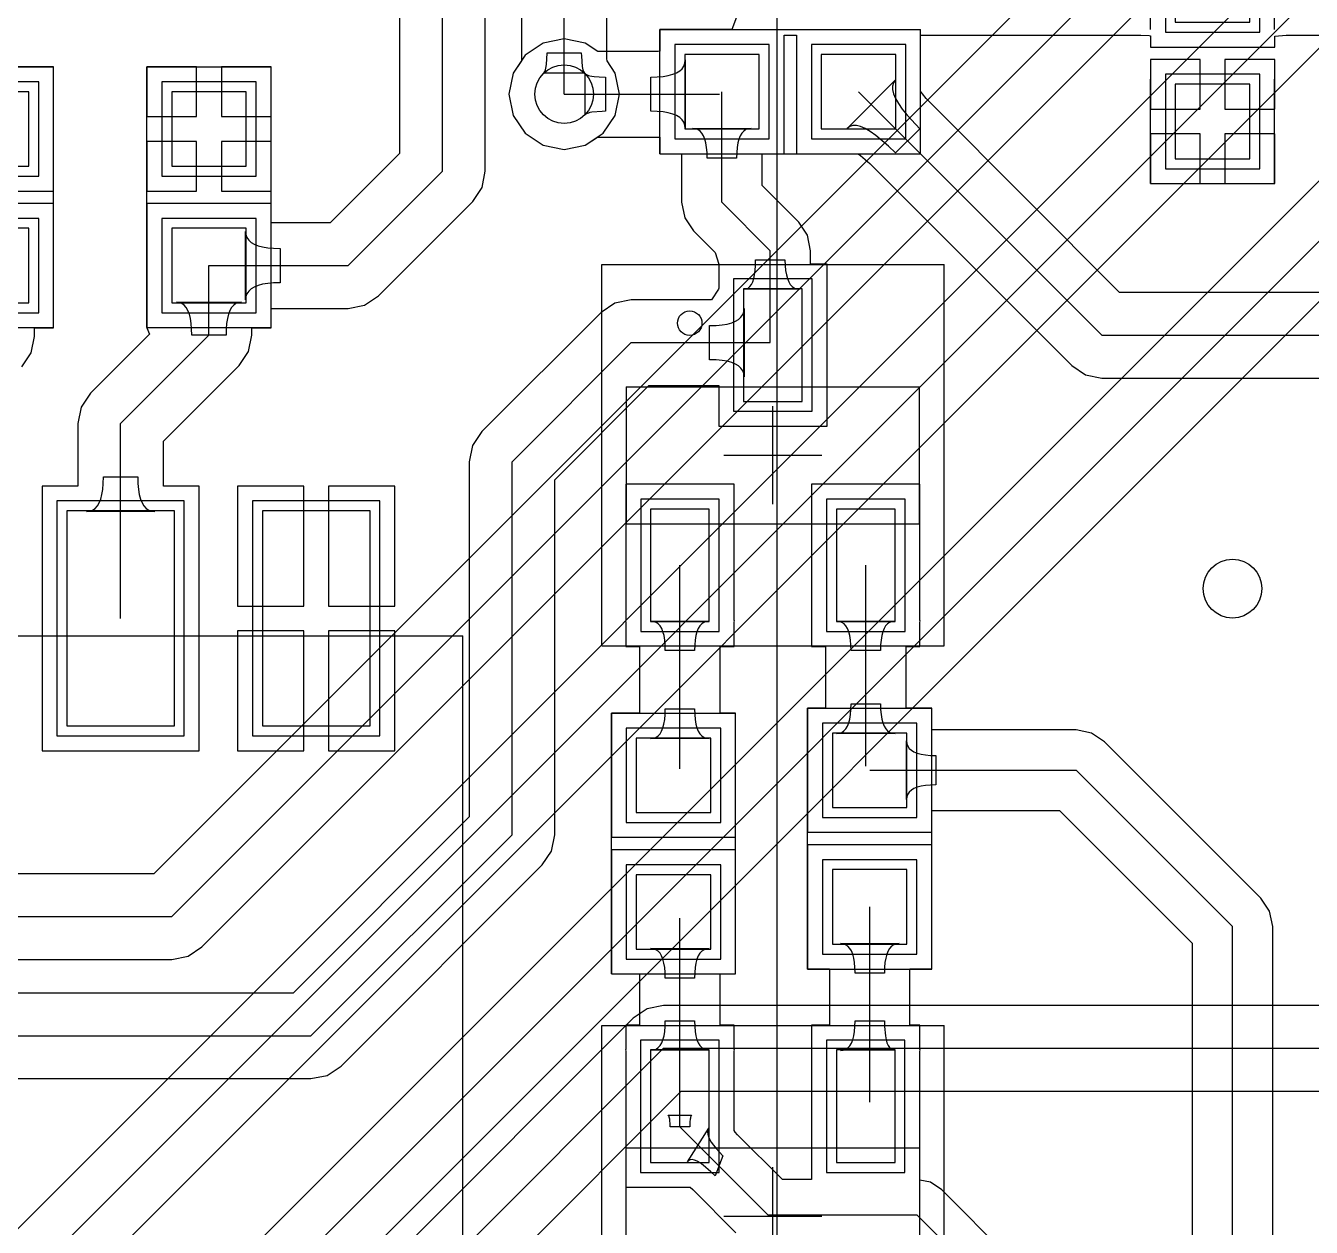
# Model space of a CAD drawing. Header units: millimetres. Extents: x 73 to 121, y 30 to 140.
# Drawn here: x 89.44 to 102.58, y 87.2 to 99.48 of the extents above; entities that cross this region are included whole.
import ezdxf

# ---------------------------------------------------------------- set-up
doc = ezdxf.new("R2010")
doc.units = ezdxf.units.MM
for name, color, linetype in [('BottomLayer', 5, 'Continuous'), ('BottomOverlay', 54, 'Continuous'), ('Mechanical13', 56, 'Continuous'), ('Mechanical15', 56, 'Continuous'), ('MultiLayer', 9, 'Continuous'), ('TopLayer', 1, 'Continuous'), ('TopOverlay', 2, 'Continuous'), ('TopPaste', 8, 'Continuous'), ('TopSolder', 216, 'Continuous')]:
    doc.layers.add(name, color=color, linetype=linetype)

# ---------------------------------------------------------------- blocks, each defined once
blk = doc.blocks.new('C0603_14')
at = {"layer": 'TopLayer'}
for p, q in [((-0.356, 0.559), (-0.356, -0.203)), ((0.406, 0.559), (-0.356, 0.559)), ((0.406, -0.203), (0.406, 0.559)), ((1.041, 0.559), (1.041, -0.203)), ((1.803, 0.559), (1.041, 0.559)), ((1.803, -0.203), (1.803, 0.559)), ((-0.356, -0.203), (0.406, -0.203)), ((1.041, -0.203), (1.803, -0.203))]:
    blk.add_line(p, q, dxfattribs=at)
at = {"layer": 'TopOverlay'}
for p, q in [((-0.61, 0.813), (0.457, 0.813)), ((-0.61, 0.813), (-0.61, -0.457)), ((0.965, 0.813), (2.032, 0.813)), ((2.057, 0.813), (2.057, -0.457)), ((-0.61, -0.457), (0.457, -0.457)), ((0.965, -0.457), (2.032, -0.457))]:
    blk.add_line(p, q, dxfattribs=at)
at = {"layer": 'TopPaste'}
for p, q in [((-0.356, 0.559), (-0.356, -0.203)), ((0.406, 0.559), (-0.356, 0.559)), ((0.406, -0.203), (0.406, 0.559)), ((1.041, 0.559), (1.041, -0.203)), ((1.803, 0.559), (1.041, 0.559)), ((1.803, -0.203), (1.803, 0.559)), ((-0.356, -0.203), (0.406, -0.203)), ((1.041, -0.203), (1.803, -0.203))]:
    blk.add_line(p, q, dxfattribs=at)
at = {"layer": 'TopSolder'}
for p, q in [((-0.457, 0.66), (-0.457, -0.305)), ((0.508, 0.66), (-0.457, 0.66)), ((0.508, -0.305), (0.508, 0.66)), ((0.94, 0.66), (0.94, -0.305)), ((1.905, 0.66), (0.94, 0.66)), ((1.905, -0.305), (1.905, 0.66)), ((-0.457, -0.305), (0.508, -0.305)), ((0.94, -0.305), (1.905, -0.305))]:
    blk.add_line(p, q, dxfattribs=at)
blk = doc.blocks.new('R0603_34')
at = {"layer": 'TopLayer'}
for p, q in [((-1.079, 0.381), (-1.079, -0.381)), ((-0.317, 0.381), (-1.079, 0.381)), ((-0.317, -0.381), (-0.317, 0.381)), ((0.317, 0.381), (0.317, -0.381)), ((1.079, 0.381), (0.317, 0.381)), ((1.079, -0.381), (1.079, 0.381)), ((-1.079, -0.381), (-0.317, -0.381)), ((0.317, -0.381), (1.079, -0.381))]:
    blk.add_line(p, q, dxfattribs=at)
at = {"layer": 'TopOverlay'}
for p, q in [((1.333, 0.635), (-1.333, 0.635)), ((-1.333, -0.635), (-1.333, 0.635)), ((1.333, -0.635), (1.333, 0.635)), ((1.333, -0.635), (-1.333, -0.635))]:
    blk.add_line(p, q, dxfattribs=at)
at = {"layer": 'TopPaste'}
for p, q in [((-1.079, 0.381), (-1.079, -0.381)), ((-0.317, 0.381), (-1.079, 0.381)), ((-0.317, -0.381), (-0.317, 0.381)), ((0.317, 0.381), (0.317, -0.381)), ((1.079, 0.381), (0.317, 0.381)), ((1.079, -0.381), (1.079, 0.381)), ((-1.079, -0.381), (-0.317, -0.381)), ((0.317, -0.381), (1.079, -0.381))]:
    blk.add_line(p, q, dxfattribs=at)
at = {"layer": 'TopSolder'}
for p, q in [((-1.181, 0.483), (-1.181, -0.483)), ((-0.216, 0.483), (-1.181, 0.483)), ((-0.216, -0.483), (-0.216, 0.483)), ((0.216, 0.483), (0.216, -0.483)), ((1.181, 0.483), (0.216, 0.483)), ((1.181, -0.483), (1.181, 0.483)), ((-1.181, -0.483), (-0.216, -0.483)), ((0.216, -0.483), (1.181, -0.483))]:
    blk.add_line(p, q, dxfattribs=at)
blk = doc.blocks.new('R0603_41')
at = {"layer": 'TopLayer'}
for p, q in [((-1.079, 0.381), (-1.079, -0.381)), ((-0.317, 0.381), (-1.079, 0.381)), ((-0.317, -0.381), (-0.317, 0.381)), ((0.317, 0.381), (0.317, -0.381)), ((1.079, 0.381), (0.317, 0.381)), ((1.079, -0.381), (1.079, 0.381)), ((-1.079, -0.381), (-0.317, -0.381)), ((0.317, -0.381), (1.079, -0.381))]:
    blk.add_line(p, q, dxfattribs=at)
at = {"layer": 'TopOverlay'}
for p, q in [((1.333, 0.635), (-1.333, 0.635)), ((-1.333, -0.635), (-1.333, 0.635)), ((1.333, -0.635), (1.333, 0.635)), ((1.333, -0.635), (-1.333, -0.635))]:
    blk.add_line(p, q, dxfattribs=at)
at = {"layer": 'TopPaste'}
for p, q in [((-1.079, 0.381), (-1.079, -0.381)), ((-0.317, 0.381), (-1.079, 0.381)), ((-0.317, -0.381), (-0.317, 0.381)), ((0.317, 0.381), (0.317, -0.381)), ((1.079, 0.381), (0.317, 0.381)), ((1.079, -0.381), (1.079, 0.381)), ((-1.079, -0.381), (-0.317, -0.381)), ((0.317, -0.381), (1.079, -0.381))]:
    blk.add_line(p, q, dxfattribs=at)
at = {"layer": 'TopSolder'}
for p, q in [((-1.181, 0.483), (-1.181, -0.483)), ((-0.216, 0.483), (-1.181, 0.483)), ((-0.216, -0.483), (-0.216, 0.483)), ((0.216, 0.483), (0.216, -0.483)), ((1.181, 0.483), (0.216, 0.483)), ((1.181, -0.483), (1.181, 0.483)), ((-1.181, -0.483), (-0.216, -0.483)), ((0.216, -0.483), (1.181, -0.483))]:
    blk.add_line(p, q, dxfattribs=at)
blk = doc.blocks.new('R0603_42')
at = {"layer": 'TopLayer'}
for p, q in [((-1.079, 0.381), (-1.079, -0.381)), ((-0.317, 0.381), (-1.079, 0.381)), ((-0.317, -0.381), (-0.317, 0.381)), ((0.317, 0.381), (0.317, -0.381)), ((1.079, 0.381), (0.317, 0.381)), ((1.079, -0.381), (1.079, 0.381)), ((-1.079, -0.381), (-0.317, -0.381)), ((0.317, -0.381), (1.079, -0.381))]:
    blk.add_line(p, q, dxfattribs=at)
at = {"layer": 'TopOverlay'}
for p, q in [((-1.334, 0.635), (-1.334, -0.635)), ((-1.334, 0.635), (1.333, 0.635)), ((1.333, 0.635), (1.333, -0.635)), ((-1.334, -0.635), (1.333, -0.635))]:
    blk.add_line(p, q, dxfattribs=at)
at = {"layer": 'TopPaste'}
for p, q in [((-1.079, 0.381), (-1.079, -0.381)), ((-0.317, 0.381), (-1.079, 0.381)), ((-0.317, -0.381), (-0.317, 0.381)), ((0.317, 0.381), (0.317, -0.381)), ((1.079, 0.381), (0.317, 0.381)), ((1.079, -0.381), (1.079, 0.381)), ((-1.079, -0.381), (-0.317, -0.381)), ((0.317, -0.381), (1.079, -0.381))]:
    blk.add_line(p, q, dxfattribs=at)
at = {"layer": 'TopSolder'}
for p, q in [((-1.181, 0.483), (-1.181, -0.483)), ((-0.216, 0.483), (-1.181, 0.483)), ((-0.216, -0.483), (-0.216, 0.483)), ((0.216, 0.483), (0.216, -0.483)), ((1.181, 0.483), (0.216, 0.483)), ((1.181, -0.483), (1.181, 0.483)), ((-1.181, -0.483), (-0.216, -0.483)), ((0.216, -0.483), (1.181, -0.483))]:
    blk.add_line(p, q, dxfattribs=at)
blk = doc.blocks.new('R0603_46')
at = {"layer": 'TopLayer'}
for p, q in [((-1.079, 0.381), (-1.079, -0.381)), ((-0.317, 0.381), (-1.079, 0.381)), ((-0.317, -0.381), (-0.317, 0.381)), ((0.318, 0.381), (0.318, -0.381)), ((1.079, 0.381), (0.318, 0.381)), ((1.079, -0.381), (1.079, 0.381)), ((-1.079, -0.381), (-0.317, -0.381)), ((0.318, -0.381), (1.079, -0.381))]:
    blk.add_line(p, q, dxfattribs=at)
at = {"layer": 'TopOverlay'}
for p, q in [((1.333, 0.635), (-1.333, 0.635)), ((-1.333, -0.635), (-1.333, 0.635)), ((1.333, -0.635), (1.333, 0.635)), ((1.333, -0.635), (-1.333, -0.635))]:
    blk.add_line(p, q, dxfattribs=at)
at = {"layer": 'TopPaste'}
for p, q in [((-1.079, 0.381), (-1.079, -0.381)), ((-0.317, 0.381), (-1.079, 0.381)), ((-0.317, -0.381), (-0.317, 0.381)), ((0.318, 0.381), (0.318, -0.381)), ((1.079, 0.381), (0.318, 0.381)), ((1.079, -0.381), (1.079, 0.381)), ((-1.079, -0.381), (-0.317, -0.381)), ((0.318, -0.381), (1.079, -0.381))]:
    blk.add_line(p, q, dxfattribs=at)
at = {"layer": 'TopSolder'}
for p, q in [((-1.181, 0.483), (-1.181, -0.483)), ((-0.216, 0.483), (-1.181, 0.483)), ((-0.216, -0.483), (-0.216, 0.483)), ((0.216, 0.483), (0.216, -0.483)), ((1.181, 0.483), (0.216, 0.483)), ((1.181, -0.483), (1.181, 0.483)), ((-1.181, -0.483), (-0.216, -0.483)), ((0.216, -0.483), (1.181, -0.483))]:
    blk.add_line(p, q, dxfattribs=at)
blk = doc.blocks.new('ESP_07_57')
at = {"layer": 'TopLayer'}
for p, q in [((-0.926, -12.502), (-0.926, -13.602)), ((1.274, -12.502), (-0.926, -12.502)), ((1.274, -13.602), (1.274, -12.502)), ((-0.926, -13.602), (1.274, -13.602)), ((-0.926, -14.502), (-0.926, -15.602)), ((1.274, -14.502), (-0.926, -14.502)), ((1.274, -15.602), (1.274, -14.502)), ((-0.926, -15.602), (1.274, -15.602))]:
    blk.add_line(p, q, dxfattribs=at)
at = {"layer": 'TopOverlay'}
for p in [(-0.003, 4.648), (-16.003, -16.552)]:
    blk.add_line(p, (-0.003, -16.552), dxfattribs=at)
at = {"layer": 'TopPaste'}
for p, q in [((-0.926, -12.502), (-0.926, -13.602)), ((1.274, -12.502), (-0.926, -12.502)), ((1.274, -13.602), (1.274, -12.502)), ((-0.926, -13.602), (1.274, -13.602)), ((-0.926, -14.502), (-0.926, -15.602)), ((1.274, -14.502), (-0.926, -14.502)), ((1.274, -15.602), (1.274, -14.502)), ((-0.926, -15.602), (1.274, -15.602))]:
    blk.add_line(p, q, dxfattribs=at)
at = {"layer": 'TopSolder'}
for p, q in [((-1.028, -12.4), (-1.028, -13.703)), ((1.375, -12.4), (-1.028, -12.4)), ((1.375, -13.703), (1.375, -12.4)), ((-1.028, -13.703), (1.375, -13.703)), ((-1.028, -14.4), (-1.028, -15.703)), ((1.375, -14.4), (-1.028, -14.4)), ((1.375, -15.703), (1.375, -14.4)), ((-1.028, -15.703), (1.375, -15.703))]:
    blk.add_line(p, q, dxfattribs=at)
blk = doc.blocks.new('_8050_59')
at = {"layer": 'Mechanical13'}
for p, q in [((-0.624, -1.576), (-0.624, 1.424)), ((-0.624, 1.424), (0.776, 1.424)), ((0.776, -1.576), (0.776, 1.424)), ((0.776, -1.576), (-0.624, -1.576))]:
    blk.add_line(p, q, dxfattribs=at)
at = {"layer": 'Mechanical15'}
for p, q in [((-1.874, -1.826), (-1.874, 1.674)), ((2.026, 1.674), (-1.874, 1.674)), ((2.026, -1.826), (2.026, 1.674)), ((0.076, -0.576), (0.076, 0.424)), ((0.576, -0.076), (-0.424, -0.076)), ((2.026, -1.826), (-1.874, -1.826))]:
    blk.add_line(p, q, dxfattribs=at)
at = {"layer": 'TopLayer'}
for p, q in [((-0.474, 1.174), (-1.624, 1.174)), ((-1.624, 1.174), (-1.624, 0.574)), ((-0.474, 0.574), (-0.474, 1.174)), ((-1.624, 0.574), (-0.474, 0.574)), ((1.776, 0.224), (0.626, 0.224)), ((0.626, 0.224), (0.626, -0.376)), ((1.776, -0.376), (1.776, 0.224)), ((0.626, -0.376), (1.776, -0.376)), ((-0.474, -0.726), (-1.624, -0.726)), ((-1.624, -0.726), (-1.624, -1.326)), ((-0.474, -1.326), (-0.474, -0.726)), ((-1.624, -1.326), (-0.474, -1.326))]:
    blk.add_line(p, q, dxfattribs=at)
at = {"layer": 'TopOverlay'}
for p, q in [((-0.124, 1.424), (0.776, 1.424)), ((0.776, 0.624), (0.776, 1.424)), ((0.776, -1.576), (0.776, -0.776)), ((0.776, -1.576), (-0.124, -1.576))]:
    blk.add_line(p, q, dxfattribs=at)
blk.add_circle((1.426, 0.774), 0.125, dxfattribs=at)
at = {"layer": 'TopPaste'}
for p, q in [((-0.474, 1.174), (-1.624, 1.174)), ((-1.624, 1.174), (-1.624, 0.574)), ((-0.474, 0.574), (-0.474, 1.174)), ((-1.624, 0.574), (-0.474, 0.574)), ((1.776, 0.224), (0.626, 0.224)), ((0.626, 0.224), (0.626, -0.376)), ((1.776, -0.376), (1.776, 0.224)), ((0.626, -0.376), (1.776, -0.376)), ((-0.474, -0.726), (-1.624, -0.726)), ((-1.624, -0.726), (-1.624, -1.326)), ((-0.474, -1.326), (-0.474, -0.726)), ((-1.624, -1.326), (-0.474, -1.326))]:
    blk.add_line(p, q, dxfattribs=at)
at = {"layer": 'TopSolder'}
for p, q in [((-0.372, 1.275), (-1.725, 1.275)), ((-1.725, 1.275), (-1.725, 0.472)), ((-0.372, 0.472), (-0.372, 1.275)), ((-1.725, 0.472), (-0.372, 0.472)), ((1.878, 0.325), (0.525, 0.325)), ((0.525, 0.325), (0.525, -0.478)), ((1.878, -0.478), (1.878, 0.325)), ((0.525, -0.478), (1.878, -0.478)), ((-0.372, -0.625), (-1.725, -0.625)), ((-1.725, -0.625), (-1.725, -1.428)), ((-0.372, -1.428), (-0.372, -0.625)), ((-1.725, -1.428), (-0.372, -1.428))]:
    blk.add_line(p, q, dxfattribs=at)
blk = doc.blocks.new('_8050_60')
at = {"layer": 'Mechanical13'}
for p, q in [((-0.624, 1.424), (-0.624, -1.576)), ((0.776, 1.424), (-0.624, 1.424)), ((0.776, 1.424), (0.776, -1.576)), ((-0.624, -1.576), (0.776, -1.576))]:
    blk.add_line(p, q, dxfattribs=at)
at = {"layer": 'Mechanical15'}
for p, q in [((-1.874, 1.674), (-1.874, -1.826)), ((-1.874, 1.674), (2.026, 1.674)), ((2.026, 1.674), (2.026, -1.826)), ((0.076, 0.424), (0.076, -0.576)), ((-0.424, -0.076), (0.576, -0.076)), ((-1.874, -1.826), (2.026, -1.826))]:
    blk.add_line(p, q, dxfattribs=at)
at = {"layer": 'TopLayer'}
for p, q in [((-0.474, 1.174), (-1.624, 1.174)), ((-1.624, 1.174), (-1.624, 0.574)), ((-0.474, 0.574), (-0.474, 1.174)), ((-1.624, 0.574), (-0.474, 0.574)), ((1.776, 0.224), (0.626, 0.224)), ((0.626, 0.224), (0.626, -0.376)), ((1.776, -0.376), (1.776, 0.224)), ((0.626, -0.376), (1.776, -0.376)), ((-0.474, -0.726), (-1.624, -0.726)), ((-1.624, -0.726), (-1.624, -1.326)), ((-0.474, -1.326), (-0.474, -0.726)), ((-1.624, -1.326), (-0.474, -1.326))]:
    blk.add_line(p, q, dxfattribs=at)
at = {"layer": 'TopOverlay'}
for p, q in [((0.776, 1.424), (-0.124, 1.424)), ((0.776, 1.424), (0.776, 0.624)), ((0.776, -0.776), (0.776, -1.576)), ((-0.124, -1.576), (0.776, -1.576))]:
    blk.add_line(p, q, dxfattribs=at)
blk.add_circle((1.426, 0.774), 0.125, dxfattribs=at)
at = {"layer": 'TopPaste'}
for p, q in [((-0.474, 1.174), (-1.624, 1.174)), ((-1.624, 1.174), (-1.624, 0.574)), ((-0.474, 0.574), (-0.474, 1.174)), ((-1.624, 0.574), (-0.474, 0.574)), ((1.776, 0.224), (0.626, 0.224)), ((0.626, 0.224), (0.626, -0.376)), ((1.776, -0.376), (1.776, 0.224)), ((0.626, -0.376), (1.776, -0.376)), ((-0.474, -0.726), (-1.624, -0.726)), ((-1.624, -0.726), (-1.624, -1.326)), ((-0.474, -1.326), (-0.474, -0.726)), ((-1.624, -1.326), (-0.474, -1.326))]:
    blk.add_line(p, q, dxfattribs=at)
at = {"layer": 'TopSolder'}
for p, q in [((-0.372, 1.275), (-1.725, 1.275)), ((-1.725, 1.275), (-1.725, 0.472)), ((-0.372, 0.472), (-0.372, 1.275)), ((-1.725, 0.472), (-0.372, 0.472)), ((1.878, 0.325), (0.525, 0.325)), ((0.525, 0.325), (0.525, -0.478)), ((1.878, -0.478), (1.878, 0.325)), ((0.525, -0.478), (1.878, -0.478)), ((-0.372, -0.625), (-1.725, -0.625)), ((-1.725, -0.625), (-1.725, -1.428)), ((-0.372, -1.428), (-0.372, -0.625)), ((-1.725, -1.428), (-0.372, -1.428))]:
    blk.add_line(p, q, dxfattribs=at)
blk = doc.blocks.new('18650____________B_71')
at = {"layer": 'BottomOverlay'}
blk.add_line((-0.469, 22), (76.531, 22), dxfattribs=at)
blk = doc.blocks.new('R0603_73')
at = {"layer": 'TopLayer'}
for p, q in [((-1.079, 0.381), (-1.079, -0.381)), ((-0.317, 0.381), (-1.079, 0.381)), ((-0.317, -0.381), (-0.317, 0.381)), ((0.317, 0.381), (0.317, -0.381)), ((1.079, 0.381), (0.317, 0.381)), ((1.079, -0.381), (1.079, 0.381)), ((-1.079, -0.381), (-0.317, -0.381)), ((0.317, -0.381), (1.079, -0.381))]:
    blk.add_line(p, q, dxfattribs=at)
at = {"layer": 'TopOverlay'}
for p, q in [((1.333, 0.635), (-1.333, 0.635)), ((-1.333, 0.635), (-1.333, -0.635)), ((1.333, 0.635), (1.333, -0.635)), ((1.333, -0.635), (-1.333, -0.635))]:
    blk.add_line(p, q, dxfattribs=at)
at = {"layer": 'TopPaste'}
for p, q in [((-1.079, 0.381), (-1.079, -0.381)), ((-0.317, 0.381), (-1.079, 0.381)), ((-0.317, -0.381), (-0.317, 0.381)), ((0.317, 0.381), (0.317, -0.381)), ((1.079, 0.381), (0.317, 0.381)), ((1.079, -0.381), (1.079, 0.381)), ((-1.079, -0.381), (-0.317, -0.381)), ((0.317, -0.381), (1.079, -0.381))]:
    blk.add_line(p, q, dxfattribs=at)
at = {"layer": 'TopSolder'}
for p, q in [((-1.181, 0.483), (-1.181, -0.483)), ((-0.216, 0.483), (-1.181, 0.483)), ((-0.216, -0.483), (-0.216, 0.483)), ((0.216, 0.483), (0.216, -0.483)), ((1.181, 0.483), (0.216, 0.483)), ((1.181, -0.483), (1.181, 0.483)), ((-1.181, -0.483), (-0.216, -0.483)), ((0.216, -0.483), (1.181, -0.483))]:
    blk.add_line(p, q, dxfattribs=at)

msp = doc.modelspace()

# ---------------------------------------------------------------- linework, layer by layer
at = {"layer": 'BottomLayer'}
for p, q in [((103.729, 103.789), (90.751, 90.811)), ((90.932, 90.373), (104.038, 103.48)), ((91.241, 90.064), (104.22, 103.042)), ((103.424, 101.249), (86.076, 83.901)), ((86.385, 83.591), (103.734, 100.94)), ((94.508, 100.889), (94.508, 99.124)), ((94.945, 98.781), (94.945, 100.889)), ((95.383, 99.142), (95.383, 100.708)), ((86.823, 83.41), (103.915, 100.502)), ((104.085, 99.318), (88.032, 83.266)), ((94.508, 99.123), (94.423, 98.997)), ((94.508, 99.124), (94.508, 99.123)), ((94.765, 99.087), (94.769, 99.14)), ((94.769, 99.14), (94.77, 99.204)), ((94.77, 99.204), (95.12, 99.204)), ((95.12, 99.204), (95.121, 99.171)), ((95.121, 99.171), (95.129, 99.064)), ((95.384, 99.121), (95.383, 99.142)), ((95.467, 98.997), (95.384, 99.121)), ((88.341, 82.956), (104.394, 99.009)), ((94.423, 98.997), (94.38, 98.781)), ((94.735, 98.995), (94.742, 99.003)), ((95.155, 98.995), (94.735, 98.995)), ((94.742, 99.003), (94.748, 99.014)), ((94.748, 99.014), (94.753, 99.028)), ((94.753, 99.028), (94.758, 99.045)), ((94.758, 99.045), (94.761, 99.064)), ((94.761, 99.064), (94.765, 99.087)), ((95.129, 99.064), (95.133, 99.045)), ((95.133, 99.045), (95.137, 99.028)), ((95.137, 99.028), (95.143, 99.014)), ((95.143, 99.014), (95.149, 99.003)), ((95.149, 99.003), (95.155, 98.995)), ((95.51, 98.781), (95.467, 98.997)), ((94.38, 98.781), (94.423, 98.564)), ((95.467, 98.564), (95.51, 98.781)), ((88.779, 82.775), (104.575, 98.572)), ((94.423, 98.564), (94.546, 98.381)), ((95.345, 98.381), (95.467, 98.564)), ((94.546, 98.381), (94.729, 98.259)), ((95.161, 98.259), (95.345, 98.381)), ((94.729, 98.259), (94.945, 98.216)), ((94.945, 98.216), (95.161, 98.259)), ((90.751, 90.811), (89.066, 90.811)), ((88.722, 90.373), (90.932, 90.373)), ((91.099, 89.969), (91.241, 90.064)), ((89.084, 89.936), (90.932, 89.936)), ((90.932, 89.936), (91.099, 89.969)), ((95.794, 89.431), (95.652, 89.336)), ((95.961, 89.464), (95.794, 89.431)), ((103.474, 89.464), (95.961, 89.464)), ((95.652, 89.336), (90.089, 83.774)), ((90.399, 83.464), (95.961, 89.027)), ((95.961, 89.027), (103.835, 89.027)), ((90.836, 83.283), (96.142, 88.59)), ((96.142, 88.59), (103.491, 88.59))]:
    msp.add_line(p, q, dxfattribs=at)
for centre in [(94.945, 98.781), (101.778, 93.726)]:
    msp.add_circle(centre, 0.3, dxfattribs=at)
at = {"layer": 'MultiLayer'}
for centre in [(94.945, 98.781), (101.778, 93.726)]:
    msp.add_circle(centre, 0.3, dxfattribs=at)
at = {"layer": 'TopLayer'}
for p, q in [((93.701, 97.993), (93.701, 100.076)), ((94.138, 97.993), (94.138, 100.076)), ((93.263, 99.895), (93.263, 98.174)), ((96.708, 99.568), (96.661, 99.441)), ((96.661, 99.441), (95.923, 99.441)), ((95.923, 99.441), (95.923, 99.22)), ((97.193, 98.171), (97.193, 99.384)), ((97.193, 99.384), (97.32, 99.384)), ((97.32, 99.384), (97.32, 98.171)), ((98.59, 98.811), (98.59, 99.384)), ((98.59, 99.384), (100.84, 99.384)), ((100.84, 99.384), (100.926, 99.379)), ((100.926, 99.379), (100.94, 99.377)), ((100.94, 99.377), (100.94, 99.263)), ((102.21, 99.374), (102.326, 99.384)), ((102.326, 99.384), (103.228, 99.384)), ((94.729, 99.302), (94.546, 99.18)), ((94.945, 99.345), (94.729, 99.302)), ((95.161, 99.302), (94.945, 99.345)), ((95.288, 99.218), (95.161, 99.302)), ((100.94, 99.263), (101.187, 99.263)), ((101.187, 99.263), (101.197, 99.261)), ((101.197, 99.261), (101.206, 99.263)), ((101.206, 99.263), (101.943, 99.263)), ((101.943, 99.263), (101.953, 99.261)), ((101.953, 99.261), (101.962, 99.263)), ((101.962, 99.263), (102.21, 99.263)), ((102.21, 99.263), (102.21, 99.374)), ((94.546, 99.18), (94.423, 98.997)), ((95.289, 99.218), (95.288, 99.218)), ((95.905, 99.218), (95.289, 99.218)), ((95.923, 99.22), (95.905, 99.218)), ((96.18, 99.097), (96.183, 99.131)), ((96.183, 99.131), (96.183, 98.431)), ((101.448, 99.136), (100.94, 99.136)), ((100.94, 99.136), (100.94, 98.628)), ((101.448, 98.628), (101.448, 99.136)), ((102.21, 99.136), (101.702, 99.136)), ((101.702, 99.136), (101.702, 98.628)), ((102.21, 98.628), (102.21, 99.136)), ((89.725, 99.06), (88.456, 99.06)), ((89.725, 97.79), (89.725, 99.06)), ((91.186, 99.06), (90.678, 99.06)), ((90.678, 99.06), (90.678, 98.552)), ((91.186, 98.552), (91.186, 99.06)), ((91.948, 99.06), (91.44, 99.06)), ((91.44, 99.06), (91.44, 98.552)), ((91.948, 98.552), (91.948, 99.06)), ((94.423, 98.997), (94.38, 98.781)), ((95.159, 98.571), (95.159, 98.991)), ((95.159, 98.991), (95.168, 98.984)), ((95.168, 98.984), (95.179, 98.978)), ((96.01, 98.971), (96.056, 98.984)), ((96.056, 98.984), (96.095, 98.999)), ((96.095, 98.999), (96.127, 99.019)), ((96.127, 99.019), (96.151, 99.041)), ((96.151, 99.041), (96.169, 99.068)), ((96.169, 99.068), (96.18, 99.097)), ((95.179, 98.978), (95.193, 98.973)), ((95.193, 98.973), (95.209, 98.968)), ((95.209, 98.968), (95.229, 98.964)), ((95.229, 98.964), (95.251, 98.961)), ((95.251, 98.961), (95.304, 98.957)), ((95.304, 98.957), (95.369, 98.956)), ((95.369, 98.956), (95.369, 98.606)), ((95.83, 98.956), (95.897, 98.957)), ((95.83, 98.606), (95.83, 98.956)), ((95.897, 98.957), (95.957, 98.963)), ((95.957, 98.963), (96.01, 98.971)), ((97.838, 98.431), (98.33, 98.923)), ((98.311, 98.896), (98.301, 98.864)), ((98.301, 98.864), (98.301, 98.827)), ((98.33, 98.923), (98.311, 98.896)), ((94.38, 98.781), (94.423, 98.564)), ((94.945, 98.781), (96.533, 98.781)), ((96.558, 97.676), (96.558, 98.806)), ((97.955, 98.806), (100.444, 96.317)), ((98.301, 98.827), (98.311, 98.785)), ((98.311, 98.785), (98.332, 98.738)), ((98.332, 98.738), (98.362, 98.686)), ((98.609, 98.785), (98.59, 98.811)), ((98.647, 98.737), (98.609, 98.785)), ((98.703, 98.677), (98.647, 98.737)), ((95.193, 98.588), (95.179, 98.583)), ((95.209, 98.593), (95.193, 98.588)), ((95.229, 98.597), (95.209, 98.593)), ((95.335, 98.605), (95.229, 98.597)), ((95.369, 98.606), (95.335, 98.605)), ((95.897, 98.604), (95.83, 98.606)), ((95.957, 98.599), (95.897, 98.604)), ((96.01, 98.59), (95.957, 98.599)), ((96.056, 98.578), (96.01, 98.59)), ((98.362, 98.686), (98.401, 98.629)), ((98.401, 98.629), (98.451, 98.567)), ((100.625, 96.754), (98.703, 98.677)), ((100.94, 98.628), (101.448, 98.628)), ((101.702, 98.628), (102.21, 98.628)), ((90.678, 98.552), (91.186, 98.552)), ((91.44, 98.552), (91.948, 98.552)), ((94.423, 98.564), (94.546, 98.381)), ((95.168, 98.577), (95.159, 98.571)), ((95.179, 98.583), (95.168, 98.577)), ((96.095, 98.562), (96.056, 98.578)), ((96.127, 98.543), (96.095, 98.562)), ((96.151, 98.52), (96.127, 98.543)), ((96.169, 98.494), (96.151, 98.52)), ((96.18, 98.464), (96.169, 98.494)), ((96.183, 98.431), (96.18, 98.464)), ((97.897, 98.46), (97.865, 98.451)), ((97.934, 98.46), (97.897, 98.46)), ((97.976, 98.45), (97.934, 98.46)), ((98.451, 98.567), (98.581, 98.428)), ((94.546, 98.381), (94.729, 98.259)), ((95.161, 98.259), (95.285, 98.342)), ((95.285, 98.342), (95.307, 98.343)), ((95.307, 98.343), (95.905, 98.343)), ((95.905, 98.343), (95.923, 98.342)), ((95.923, 98.342), (95.923, 98.171)), ((96.287, 98.428), (96.258, 98.431)), ((96.258, 98.431), (96.858, 98.431)), ((96.312, 98.419), (96.287, 98.428)), ((96.335, 98.404), (96.312, 98.419)), ((96.354, 98.383), (96.335, 98.404)), ((96.371, 98.355), (96.354, 98.383)), ((96.384, 98.322), (96.371, 98.355)), ((96.746, 98.355), (96.732, 98.322)), ((96.762, 98.383), (96.746, 98.355)), ((96.782, 98.404), (96.762, 98.383)), ((96.804, 98.419), (96.782, 98.404)), ((96.83, 98.428), (96.804, 98.419)), ((96.858, 98.431), (96.83, 98.428)), ((97.865, 98.451), (97.838, 98.431)), ((98.023, 98.43), (97.976, 98.45)), ((98.075, 98.4), (98.023, 98.43)), ((98.132, 98.36), (98.075, 98.4)), ((98.261, 98.25), (98.132, 98.36)), ((98.581, 98.428), (98.333, 98.181)), ((101.448, 98.374), (100.94, 98.374)), ((100.94, 98.374), (100.94, 97.866)), ((101.448, 97.866), (101.448, 98.374)), ((102.21, 98.374), (101.702, 98.374)), ((101.702, 98.374), (101.702, 97.866)), ((102.21, 97.866), (102.21, 98.374)), ((91.186, 98.298), (90.678, 98.298)), ((90.678, 98.298), (90.678, 97.79)), ((91.186, 97.79), (91.186, 98.298)), ((91.948, 98.298), (91.44, 98.298)), ((91.44, 98.298), (91.44, 97.79)), ((91.948, 97.79), (91.948, 98.298)), ((94.729, 98.259), (94.945, 98.216)), ((94.945, 98.216), (95.161, 98.259)), ((96.395, 98.283), (96.384, 98.322)), ((96.402, 98.237), (96.395, 98.283)), ((96.407, 98.186), (96.402, 98.237)), ((96.714, 98.237), (96.71, 98.186)), ((96.722, 98.283), (96.714, 98.237)), ((96.732, 98.322), (96.722, 98.283)), ((98.333, 98.181), (98.261, 98.25)), ((93.263, 98.174), (92.554, 97.465)), ((95.923, 98.171), (96.146, 98.171)), ((96.146, 98.171), (96.146, 97.676)), ((96.408, 98.128), (96.407, 98.186)), ((96.708, 98.128), (96.408, 98.128)), ((96.71, 98.186), (96.708, 98.128)), ((96.97, 97.846), (96.97, 98.171)), ((96.97, 98.171), (97.193, 98.171)), ((97.32, 98.171), (97.95, 98.171)), ((97.95, 98.171), (97.974, 98.154)), ((97.974, 98.154), (98.07, 98.073)), ((98.07, 98.073), (100.135, 96.008)), ((92.735, 97.028), (93.701, 97.993)), ((94.105, 97.826), (94.138, 97.993)), ((94.01, 97.684), (94.105, 97.826)), ((97.345, 97.472), (96.97, 97.846)), ((100.94, 97.866), (101.448, 97.866)), ((101.702, 97.866), (102.21, 97.866)), ((88.456, 97.79), (89.725, 97.79)), ((90.678, 97.79), (91.186, 97.79)), ((91.44, 97.79), (91.948, 97.79)), ((93.045, 96.719), (94.01, 97.684)), ((96.146, 97.676), (96.178, 97.518)), ((96.558, 97.676), (97.053, 97.18)), ((89.725, 97.663), (88.456, 97.663)), ((89.725, 96.393), (89.725, 97.663)), ((91.948, 97.663), (90.678, 97.663)), ((90.678, 97.663), (90.678, 96.393)), ((91.948, 97.467), (91.948, 97.663)), ((91.966, 97.465), (91.948, 97.467)), ((92.554, 97.465), (91.966, 97.465)), ((96.178, 97.518), (96.267, 97.384)), ((97.434, 97.338), (97.345, 97.472)), ((91.688, 96.678), (91.688, 97.378)), ((91.688, 97.378), (91.691, 97.345)), ((91.691, 97.345), (91.702, 97.315)), ((91.702, 97.315), (91.72, 97.289)), ((91.72, 97.289), (91.744, 97.266)), ((96.267, 97.384), (96.489, 97.162)), ((97.465, 97.18), (97.434, 97.338)), ((91.744, 97.266), (91.776, 97.247)), ((91.776, 97.247), (91.815, 97.231)), ((91.815, 97.231), (91.861, 97.219)), ((91.861, 97.219), (91.914, 97.21)), ((91.914, 97.21), (91.974, 97.205)), ((91.974, 97.205), (92.041, 97.203)), ((92.041, 97.203), (92.041, 96.853)), ((96.489, 97.162), (96.525, 97.044)), ((97.053, 96.241), (97.053, 97.18)), ((97.465, 97.044), (97.465, 97.18)), ((91.313, 97.028), (92.735, 97.028)), ((91.313, 96.317), (91.313, 97.028)), ((96.525, 97.044), (96.525, 97.044)), ((96.525, 97.044), (96.525, 97.044)), ((96.525, 97.044), (96.525, 96.797)), ((96.899, 96.979), (96.902, 97.03)), ((96.902, 97.03), (96.903, 97.087)), ((96.903, 97.087), (97.203, 97.087)), ((97.203, 97.087), (97.205, 97.03)), ((97.205, 97.03), (97.209, 96.979)), ((97.633, 97.044), (97.465, 97.044)), ((97.633, 95.386), (97.633, 97.044)), ((96.873, 96.862), (96.884, 96.895)), ((96.884, 96.895), (96.892, 96.934)), ((96.892, 96.934), (96.899, 96.979)), ((97.209, 96.979), (97.217, 96.934)), ((97.217, 96.934), (97.227, 96.895)), ((97.227, 96.895), (97.241, 96.862)), ((91.72, 96.767), (91.702, 96.741)), ((91.744, 96.79), (91.72, 96.767)), ((91.776, 96.809), (91.744, 96.79)), ((91.815, 96.825), (91.776, 96.809)), ((91.861, 96.837), (91.815, 96.825)), ((91.914, 96.846), (91.861, 96.837)), ((91.974, 96.851), (91.914, 96.846)), ((92.041, 96.853), (91.974, 96.851)), ((96.523, 96.787), (96.45, 96.678)), ((96.525, 96.797), (96.523, 96.787)), ((96.782, 96.787), (96.805, 96.79)), ((97.353, 96.787), (96.782, 96.787)), ((96.805, 96.79), (96.826, 96.799)), ((96.826, 96.799), (96.844, 96.814)), ((96.844, 96.814), (96.86, 96.835)), ((96.86, 96.835), (96.873, 96.862)), ((97.241, 96.862), (97.257, 96.835)), ((97.257, 96.835), (97.277, 96.814)), ((97.277, 96.814), (97.299, 96.799)), ((97.299, 96.799), (97.325, 96.79)), ((97.325, 96.79), (97.353, 96.787)), ((102.94, 96.754), (100.625, 96.754)), ((91.01, 96.65), (90.98, 96.653)), ((90.98, 96.653), (91.646, 96.653)), ((91.037, 96.64), (91.01, 96.65)), ((91.06, 96.623), (91.037, 96.64)), ((91.081, 96.599), (91.06, 96.623)), ((91.566, 96.623), (91.545, 96.599)), ((91.589, 96.64), (91.566, 96.623)), ((91.616, 96.65), (91.589, 96.64)), ((91.646, 96.653), (91.616, 96.65)), ((91.691, 96.711), (91.688, 96.678)), ((91.702, 96.741), (91.691, 96.711)), ((92.735, 96.591), (92.903, 96.624)), ((92.903, 96.624), (93.045, 96.719)), ((95.464, 96.645), (95.322, 96.55)), ((95.631, 96.678), (95.464, 96.645)), ((96.45, 96.678), (95.631, 96.678)), ((91.098, 96.569), (91.081, 96.599)), ((91.113, 96.532), (91.098, 96.569)), ((91.124, 96.488), (91.113, 96.532)), ((91.132, 96.438), (91.124, 96.488)), ((91.502, 96.488), (91.494, 96.438)), ((91.513, 96.532), (91.502, 96.488)), ((91.528, 96.569), (91.513, 96.532)), ((91.545, 96.599), (91.528, 96.569)), ((91.948, 96.589), (91.966, 96.591)), ((91.948, 96.393), (91.948, 96.589)), ((91.966, 96.591), (92.735, 96.591)), ((95.322, 96.55), (94.103, 95.331)), ((96.728, 96.479), (96.753, 96.501)), ((96.753, 96.501), (96.771, 96.528)), ((96.771, 96.528), (96.781, 96.557)), ((96.781, 96.557), (96.785, 96.591)), ((96.785, 96.591), (96.785, 95.891)), ((89.528, 96.379), (89.529, 96.393)), ((89.528, 96.304), (89.528, 96.379)), ((89.529, 96.393), (89.725, 96.393)), ((90.678, 96.393), (90.678, 96.393)), ((90.678, 96.393), (90.705, 96.328)), ((91.136, 96.381), (91.132, 96.438)), ((91.138, 96.317), (91.136, 96.381)), ((91.49, 96.381), (91.488, 96.317)), ((91.494, 96.438), (91.49, 96.381)), ((91.75, 96.392), (91.75, 96.393)), ((91.75, 96.393), (91.948, 96.393)), ((91.75, 96.317), (91.75, 96.392)), ((96.432, 96.416), (96.499, 96.417)), ((96.432, 96.066), (96.432, 96.416)), ((96.499, 96.417), (96.559, 96.423)), ((96.559, 96.423), (96.612, 96.431)), ((96.612, 96.431), (96.658, 96.444)), ((96.658, 96.444), (96.697, 96.459)), ((96.697, 96.459), (96.728, 96.479)), ((89.495, 96.137), (89.528, 96.304)), ((90.705, 96.328), (90.101, 95.723)), ((90.41, 95.414), (91.313, 96.317)), ((91.488, 96.317), (91.138, 96.317)), ((91.717, 96.149), (91.75, 96.317)), ((94.412, 95.021), (95.631, 96.241)), ((95.631, 96.241), (97.053, 96.241)), ((100.444, 96.317), (103.962, 96.317)), ((89.4, 95.995), (89.495, 96.137)), ((91.622, 96.008), (91.717, 96.149)), ((90.847, 95.232), (91.622, 96.008)), ((96.499, 96.064), (96.432, 96.066)), ((96.559, 96.059), (96.499, 96.064)), ((96.612, 96.05), (96.559, 96.059)), ((96.658, 96.038), (96.612, 96.05)), ((96.697, 96.022), (96.658, 96.038)), ((96.728, 96.003), (96.697, 96.022)), ((96.753, 95.98), (96.728, 96.003)), ((96.771, 95.954), (96.753, 95.98)), ((100.135, 96.008), (100.277, 95.913)), ((96.781, 95.924), (96.771, 95.954)), ((96.785, 95.891), (96.781, 95.924)), ((100.277, 95.913), (100.444, 95.879)), ((100.444, 95.879), (102.94, 95.879)), ((90.101, 95.723), (90.006, 95.581)), ((94.849, 94.84), (95.812, 95.803)), ((95.812, 95.803), (96.507, 95.803)), ((96.507, 95.803), (96.525, 95.802)), ((96.525, 95.802), (96.525, 95.386)), ((90.006, 95.581), (89.972, 95.414)), ((89.972, 95.414), (89.972, 94.793)), ((90.41, 93.421), (90.41, 95.414)), ((94.103, 95.331), (94.008, 95.189)), ((96.525, 95.386), (97.633, 95.386)), ((90.847, 94.793), (90.847, 95.232)), ((94.008, 95.189), (93.974, 95.021)), ((93.974, 95.021), (93.974, 91.393)), ((94.412, 91.211), (94.412, 95.021)), ((89.972, 94.793), (89.971, 94.775)), ((90.228, 94.741), (90.233, 94.801)), ((90.233, 94.801), (90.235, 94.868)), ((90.235, 94.868), (90.585, 94.868)), ((90.585, 94.868), (90.587, 94.801)), ((90.587, 94.801), (90.592, 94.741)), ((90.849, 94.775), (90.847, 94.793)), ((94.849, 91.211), (94.849, 94.84)), ((96.683, 94.794), (95.575, 94.794)), ((95.575, 94.794), (95.575, 93.422)), ((96.683, 93.422), (96.683, 94.794)), ((98.583, 94.794), (97.475, 94.794)), ((97.475, 94.794), (97.475, 93.422)), ((98.583, 93.422), (98.583, 94.794)), ((89.971, 94.775), (89.606, 94.775)), ((89.606, 94.775), (89.606, 92.067)), ((90.207, 94.642), (90.219, 94.688)), ((90.219, 94.688), (90.228, 94.741)), ((90.592, 94.741), (90.601, 94.688)), ((90.601, 94.688), (90.613, 94.642)), ((91.214, 94.775), (90.849, 94.775)), ((91.214, 92.067), (91.214, 94.775)), ((92.283, 94.775), (91.606, 94.775)), ((91.606, 94.775), (91.606, 93.548)), ((92.283, 93.548), (92.283, 94.775)), ((93.214, 94.775), (92.537, 94.775)), ((92.537, 94.775), (92.537, 93.548)), ((93.214, 93.548), (93.214, 94.775)), ((90.06, 94.515), (90.093, 94.519)), ((90.76, 94.515), (90.06, 94.515)), ((90.093, 94.519), (90.123, 94.529)), ((90.123, 94.529), (90.149, 94.547)), ((90.149, 94.547), (90.172, 94.572)), ((90.172, 94.572), (90.191, 94.603)), ((90.191, 94.603), (90.207, 94.642)), ((90.613, 94.642), (90.629, 94.603)), ((90.629, 94.603), (90.648, 94.572)), ((90.648, 94.572), (90.671, 94.547)), ((90.671, 94.547), (90.697, 94.529)), ((90.697, 94.529), (90.727, 94.519)), ((90.727, 94.519), (90.76, 94.515)), ((96.129, 91.885), (96.129, 93.965)), ((98.029, 91.91), (98.029, 93.965)), ((91.606, 93.548), (92.283, 93.548)), ((92.537, 93.548), (93.214, 93.548)), ((95.575, 93.403), (95.573, 93.393)), ((95.573, 93.393), (95.575, 93.384)), ((95.575, 93.422), (95.574, 93.421)), ((95.574, 93.421), (95.575, 93.416)), ((95.575, 93.416), (95.575, 93.403)), ((95.575, 93.384), (95.575, 93.136)), ((95.86, 93.39), (95.832, 93.393)), ((95.832, 93.393), (96.426, 93.393)), ((95.885, 93.381), (95.86, 93.39)), ((95.907, 93.366), (95.885, 93.381)), ((95.926, 93.345), (95.907, 93.366)), ((95.942, 93.318), (95.926, 93.345)), ((96.332, 93.345), (96.316, 93.318)), ((96.351, 93.366), (96.332, 93.345)), ((96.373, 93.381), (96.351, 93.366)), ((96.398, 93.39), (96.373, 93.381)), ((96.426, 93.393), (96.398, 93.39)), ((96.683, 93.421), (96.683, 93.422)), ((96.683, 93.416), (96.683, 93.421)), ((96.683, 93.403), (96.683, 93.416)), ((96.685, 93.393), (96.683, 93.403)), ((96.683, 93.384), (96.685, 93.393)), ((96.683, 93.136), (96.683, 93.384)), ((97.475, 93.403), (97.473, 93.393)), ((97.473, 93.393), (97.475, 93.384)), ((97.475, 93.422), (97.474, 93.421)), ((97.474, 93.421), (97.475, 93.416)), ((97.475, 93.416), (97.475, 93.403)), ((97.475, 93.384), (97.475, 93.136)), ((97.76, 93.39), (97.732, 93.393)), ((97.732, 93.393), (98.326, 93.393)), ((97.785, 93.381), (97.76, 93.39)), ((97.807, 93.366), (97.785, 93.381)), ((97.826, 93.345), (97.807, 93.366)), ((97.842, 93.318), (97.826, 93.345)), ((98.232, 93.345), (98.216, 93.318)), ((98.251, 93.366), (98.232, 93.345)), ((98.273, 93.381), (98.251, 93.366)), ((98.298, 93.39), (98.273, 93.381)), ((98.326, 93.393), (98.298, 93.39)), ((98.583, 93.421), (98.583, 93.422)), ((98.583, 93.416), (98.583, 93.421)), ((98.583, 93.403), (98.583, 93.416)), ((98.585, 93.393), (98.583, 93.403)), ((98.583, 93.384), (98.585, 93.393)), ((98.583, 93.136), (98.583, 93.384)), ((92.283, 93.294), (91.606, 93.294)), ((91.606, 93.294), (91.606, 92.067)), ((92.283, 92.067), (92.283, 93.294)), ((93.214, 93.294), (92.537, 93.294)), ((92.537, 93.294), (92.537, 92.067)), ((93.214, 92.067), (93.214, 93.294)), ((95.955, 93.285), (95.942, 93.318)), ((95.966, 93.246), (95.955, 93.285)), ((95.973, 93.201), (95.966, 93.246)), ((95.977, 93.15), (95.973, 93.201)), ((96.285, 93.201), (96.28, 93.15)), ((96.292, 93.246), (96.285, 93.201)), ((96.302, 93.285), (96.292, 93.246)), ((96.316, 93.318), (96.302, 93.285)), ((97.855, 93.285), (97.842, 93.318)), ((97.866, 93.246), (97.855, 93.285)), ((97.873, 93.201), (97.866, 93.246)), ((97.877, 93.15), (97.873, 93.201)), ((98.185, 93.201), (98.18, 93.15)), ((98.192, 93.246), (98.185, 93.201)), ((98.202, 93.285), (98.192, 93.246)), ((98.216, 93.318), (98.202, 93.285)), ((95.575, 93.136), (95.717, 93.136)), ((95.717, 93.136), (95.717, 92.454)), ((95.979, 93.093), (95.977, 93.15)), ((96.279, 93.093), (95.979, 93.093)), ((96.28, 93.15), (96.279, 93.093)), ((96.541, 92.454), (96.541, 93.136)), ((96.541, 93.136), (96.683, 93.136)), ((97.475, 93.136), (97.617, 93.136)), ((97.617, 93.136), (97.617, 92.505)), ((97.879, 93.093), (97.877, 93.15)), ((98.179, 93.093), (97.879, 93.093)), ((98.18, 93.15), (98.179, 93.093)), ((98.441, 92.505), (98.441, 93.136)), ((98.441, 93.136), (98.583, 93.136)), ((97.877, 92.49), (97.879, 92.548)), ((97.879, 92.548), (98.179, 92.548)), ((98.179, 92.548), (98.18, 92.49)), ((95.717, 92.454), (95.428, 92.454)), ((95.428, 92.454), (95.428, 91.184)), ((95.973, 92.388), (95.977, 92.439)), ((95.977, 92.439), (95.979, 92.497)), ((95.979, 92.497), (96.279, 92.497)), ((96.279, 92.497), (96.28, 92.439)), ((96.28, 92.439), (96.285, 92.388)), ((96.698, 92.454), (96.541, 92.454)), ((96.698, 91.184), (96.698, 92.454)), ((97.617, 92.505), (97.434, 92.505)), ((97.434, 92.505), (97.434, 91.235)), ((97.865, 92.393), (97.873, 92.439)), ((97.873, 92.439), (97.877, 92.49)), ((98.18, 92.49), (98.185, 92.439)), ((98.185, 92.439), (98.192, 92.393)), ((98.704, 92.505), (98.441, 92.505)), ((98.704, 92.282), (98.704, 92.505)), ((95.941, 92.27), (95.955, 92.303)), ((95.955, 92.303), (95.965, 92.342)), ((95.965, 92.342), (95.973, 92.388)), ((96.285, 92.388), (96.292, 92.342)), ((96.292, 92.342), (96.303, 92.303)), ((96.303, 92.303), (96.316, 92.27)), ((97.805, 92.272), (97.825, 92.293)), ((97.825, 92.293), (97.841, 92.32)), ((97.841, 92.32), (97.855, 92.354)), ((97.855, 92.354), (97.865, 92.393)), ((98.192, 92.393), (98.203, 92.354)), ((98.203, 92.354), (98.216, 92.32)), ((98.216, 92.32), (98.233, 92.293)), ((98.233, 92.293), (98.252, 92.272)), ((100.18, 92.282), (98.704, 92.282)), ((100.337, 92.25), (100.18, 92.282)), ((95.829, 92.194), (95.857, 92.197)), ((96.429, 92.194), (95.829, 92.194)), ((95.857, 92.197), (95.883, 92.206)), ((95.883, 92.206), (95.905, 92.221)), ((95.905, 92.221), (95.925, 92.242)), ((95.925, 92.242), (95.941, 92.27)), ((96.316, 92.27), (96.333, 92.242)), ((96.333, 92.242), (96.352, 92.221)), ((96.352, 92.221), (96.375, 92.206)), ((96.375, 92.206), (96.4, 92.197)), ((96.4, 92.197), (96.429, 92.194)), ((97.729, 92.245), (97.757, 92.248)), ((98.329, 92.245), (97.729, 92.245)), ((97.757, 92.248), (97.783, 92.257)), ((97.783, 92.257), (97.805, 92.272)), ((98.252, 92.272), (98.275, 92.257)), ((98.275, 92.257), (98.3, 92.248)), ((98.3, 92.248), (98.329, 92.245)), ((98.447, 91.57), (98.447, 92.17)), ((98.447, 92.17), (98.45, 92.141)), ((100.471, 92.161), (100.337, 92.25)), ((102.069, 90.563), (100.471, 92.161)), ((89.606, 92.067), (91.214, 92.067)), ((91.606, 92.067), (92.283, 92.067)), ((92.537, 92.067), (93.214, 92.067)), ((98.45, 92.141), (98.459, 92.116)), ((98.459, 92.116), (98.474, 92.093)), ((98.474, 92.093), (98.495, 92.074)), ((98.495, 92.074), (98.522, 92.057)), ((98.522, 92.057), (98.555, 92.044)), ((98.555, 92.044), (98.594, 92.033)), ((98.594, 92.033), (98.639, 92.026)), ((98.639, 92.026), (98.69, 92.021)), ((98.69, 92.021), (98.747, 92.02)), ((98.747, 92.02), (98.747, 91.72)), ((98.069, 91.87), (100.18, 91.87)), ((100.18, 91.87), (101.778, 90.272)), ((98.459, 91.624), (98.45, 91.598)), ((98.474, 91.646), (98.459, 91.624)), ((98.495, 91.666), (98.474, 91.646)), ((98.522, 91.682), (98.495, 91.666)), ((98.555, 91.696), (98.522, 91.682)), ((98.594, 91.706), (98.555, 91.696)), ((98.639, 91.714), (98.594, 91.706)), ((98.69, 91.718), (98.639, 91.714)), ((98.747, 91.72), (98.69, 91.718)), ((98.45, 91.598), (98.447, 91.57)), ((93.974, 91.393), (92.173, 89.591)), ((98.704, 91.235), (98.704, 91.458)), ((98.704, 91.458), (100.009, 91.458)), ((100.009, 91.458), (101.366, 90.101)), ((97.434, 91.235), (98.704, 91.235)), ((92.354, 89.154), (94.412, 91.211)), ((94.816, 91.044), (94.849, 91.211)), ((95.428, 91.184), (96.698, 91.184)), ((98.704, 91.108), (97.434, 91.108)), ((97.434, 91.108), (97.434, 89.838)), ((98.704, 89.838), (98.704, 91.108)), ((94.721, 90.902), (94.816, 91.044)), ((96.698, 91.057), (95.428, 91.057)), ((95.428, 91.057), (95.428, 89.787)), ((96.698, 89.787), (96.698, 91.057)), ((92.664, 88.845), (94.721, 90.902)), ((98.069, 88.476), (98.069, 90.473)), ((102.158, 90.429), (102.069, 90.563)), ((96.129, 88.435), (96.129, 90.356)), ((102.19, 90.272), (102.158, 90.429)), ((101.778, 86.055), (101.778, 90.272)), ((102.19, 86.445), (102.19, 90.272)), ((95.857, 90.044), (95.829, 90.047)), ((95.829, 90.047), (96.429, 90.047)), ((95.883, 90.035), (95.857, 90.044)), ((96.4, 90.044), (96.375, 90.035)), ((96.429, 90.047), (96.4, 90.044)), ((97.798, 90.095), (97.769, 90.098)), ((97.769, 90.098), (98.369, 90.098)), ((97.823, 90.086), (97.798, 90.095)), ((97.846, 90.071), (97.823, 90.086)), ((97.865, 90.049), (97.846, 90.071)), ((97.882, 90.022), (97.865, 90.049)), ((98.273, 90.049), (98.257, 90.022)), ((98.293, 90.071), (98.273, 90.049)), ((98.315, 90.086), (98.293, 90.071)), ((98.341, 90.095), (98.315, 90.086)), ((98.369, 90.098), (98.341, 90.095)), ((101.366, 90.101), (101.366, 86.441)), ((95.905, 90.02), (95.883, 90.035)), ((95.925, 89.999), (95.905, 90.02)), ((95.941, 89.971), (95.925, 89.999)), ((95.955, 89.938), (95.941, 89.971)), ((95.965, 89.898), (95.955, 89.938)), ((96.303, 89.938), (96.292, 89.898)), ((96.316, 89.971), (96.303, 89.938)), ((96.333, 89.999), (96.316, 89.971)), ((96.352, 90.02), (96.333, 89.999)), ((96.375, 90.035), (96.352, 90.02)), ((97.895, 89.989), (97.882, 90.022)), ((97.906, 89.949), (97.895, 89.989)), ((97.913, 89.904), (97.906, 89.949)), ((98.233, 89.949), (98.225, 89.904)), ((98.243, 89.989), (98.233, 89.949)), ((98.257, 90.022), (98.243, 89.989)), ((95.428, 89.787), (95.717, 89.787)), ((95.717, 89.787), (95.717, 89.264)), ((95.973, 89.853), (95.965, 89.898)), ((95.977, 89.802), (95.973, 89.853)), ((95.979, 89.744), (95.977, 89.802)), ((96.28, 89.802), (96.279, 89.744)), ((96.285, 89.853), (96.28, 89.802)), ((96.292, 89.898), (96.285, 89.853)), ((96.541, 89.264), (96.541, 89.787)), ((96.541, 89.787), (96.698, 89.787)), ((97.434, 89.838), (97.657, 89.838)), ((97.657, 89.838), (97.657, 89.264)), ((97.918, 89.852), (97.913, 89.904)), ((97.919, 89.795), (97.918, 89.852)), ((98.219, 89.795), (97.919, 89.795)), ((98.221, 89.852), (98.219, 89.795)), ((98.225, 89.904), (98.221, 89.852)), ((98.481, 89.264), (98.481, 89.838)), ((98.481, 89.838), (98.704, 89.838)), ((96.279, 89.744), (95.979, 89.744)), ((92.173, 89.591), (88.421, 89.591)), ((95.717, 89.264), (95.575, 89.264)), ((95.575, 89.264), (95.575, 89.017)), ((95.977, 89.25), (95.979, 89.307)), ((95.979, 89.307), (96.279, 89.307)), ((96.279, 89.307), (96.28, 89.25)), ((96.683, 89.264), (96.541, 89.264)), ((96.683, 89.017), (96.683, 89.264)), ((97.657, 89.264), (97.475, 89.264)), ((97.475, 89.264), (97.475, 87.686)), ((97.918, 89.25), (97.919, 89.307)), ((97.919, 89.307), (98.219, 89.307)), ((98.219, 89.307), (98.22, 89.25)), ((98.583, 89.264), (98.481, 89.264)), ((98.583, 89.018), (98.583, 89.264)), ((88.24, 89.154), (92.354, 89.154)), ((95.955, 89.115), (95.966, 89.154)), ((95.966, 89.154), (95.973, 89.199)), ((95.973, 89.199), (95.977, 89.25)), ((96.28, 89.25), (96.285, 89.199)), ((96.285, 89.199), (96.292, 89.154)), ((96.292, 89.154), (96.302, 89.115)), ((97.895, 89.114), (97.906, 89.153)), ((97.906, 89.153), (97.913, 89.199)), ((97.913, 89.199), (97.918, 89.25)), ((98.22, 89.25), (98.229, 89.154)), ((98.229, 89.154), (98.236, 89.115)), ((95.575, 89.017), (95.573, 89.007)), ((95.573, 89.007), (95.575, 88.998)), ((95.575, 88.998), (95.575, 88.985)), ((95.832, 89.007), (95.86, 89.01)), ((96.426, 89.007), (95.832, 89.007)), ((95.86, 89.01), (95.885, 89.019)), ((95.885, 89.019), (95.907, 89.034)), ((95.907, 89.034), (95.926, 89.055)), ((95.926, 89.055), (95.942, 89.082)), ((95.942, 89.082), (95.955, 89.115)), ((96.302, 89.115), (96.316, 89.082)), ((96.316, 89.082), (96.332, 89.055)), ((96.332, 89.055), (96.351, 89.034)), ((96.351, 89.034), (96.373, 89.019)), ((96.373, 89.019), (96.398, 89.01)), ((96.398, 89.01), (96.426, 89.007)), ((96.685, 89.007), (96.683, 89.017)), ((96.683, 88.998), (96.685, 89.007)), ((96.683, 88.985), (96.683, 88.998)), ((98.326, 89.007), (97.769, 89.004)), ((97.769, 89.004), (97.798, 89.007)), ((97.798, 89.007), (97.823, 89.017)), ((97.823, 89.017), (97.846, 89.032)), ((97.846, 89.032), (97.865, 89.053)), ((97.865, 89.053), (97.882, 89.08)), ((97.882, 89.08), (97.895, 89.114)), ((98.236, 89.115), (98.246, 89.082)), ((98.246, 89.082), (98.258, 89.055)), ((98.258, 89.055), (98.272, 89.034)), ((98.272, 89.034), (98.287, 89.019)), ((98.287, 89.019), (98.306, 89.01)), ((98.306, 89.01), (98.326, 89.007)), ((98.585, 89.009), (98.583, 89.018)), ((98.583, 88.999), (98.585, 89.009)), ((98.583, 87.68), (98.583, 88.999)), ((95.575, 88.985), (95.574, 88.98)), ((95.574, 88.98), (95.575, 88.978)), ((95.575, 88.978), (95.575, 87.606)), ((96.683, 88.98), (96.683, 88.985)), ((96.683, 88.978), (96.683, 88.98)), ((96.683, 88.186), (96.683, 88.978)), ((92.354, 88.717), (92.522, 88.75)), ((92.522, 88.75), (92.664, 88.845)), ((88.24, 88.717), (92.354, 88.717)), ((96.013, 88.338), (96.01, 88.344)), ((96.01, 88.344), (96.248, 88.344)), ((96.017, 88.331), (96.013, 88.338)), ((96.129, 88.224), (96.129, 88.435)), ((96.244, 88.338), (96.241, 88.331)), ((96.248, 88.344), (96.244, 88.338)), ((96.019, 88.323), (96.017, 88.331)), ((96.022, 88.313), (96.019, 88.323)), ((96.024, 88.302), (96.022, 88.313)), ((96.029, 88.243), (96.024, 88.302)), ((96.029, 88.224), (96.029, 88.243)), ((96.229, 88.224), (96.029, 88.224)), ((96.129, 88.224), (97.028, 87.325)), ((96.207, 87.866), (96.423, 88.21)), ((96.231, 88.275), (96.229, 88.243)), ((96.229, 88.243), (96.229, 88.224)), ((96.234, 88.302), (96.231, 88.275)), ((96.236, 88.313), (96.234, 88.302)), ((96.238, 88.323), (96.236, 88.313)), ((96.241, 88.331), (96.238, 88.323)), ((96.423, 88.21), (96.415, 88.192)), ((96.415, 88.192), (96.411, 88.172)), ((96.411, 88.172), (96.413, 88.149)), ((96.413, 88.149), (96.42, 88.124)), ((96.42, 88.124), (96.432, 88.097)), ((96.432, 88.097), (96.449, 88.068)), ((96.695, 88.171), (96.683, 88.186)), ((96.719, 88.144), (96.695, 88.171)), ((97.178, 87.686), (96.719, 88.144)), ((96.449, 88.068), (96.471, 88.036)), ((96.471, 88.036), (96.498, 88.002)), ((96.498, 88.002), (96.567, 87.927)), ((96.219, 87.88), (96.207, 87.866)), ((96.235, 87.888), (96.219, 87.88)), ((96.255, 87.889), (96.235, 87.888)), ((96.278, 87.884), (96.255, 87.889)), ((96.304, 87.873), (96.278, 87.884)), ((96.334, 87.855), (96.304, 87.873)), ((96.368, 87.831), (96.334, 87.855)), ((96.446, 87.765), (96.368, 87.831)), ((96.567, 87.927), (96.49, 87.722)), ((96.49, 87.722), (96.446, 87.765)), ((97.475, 87.686), (97.178, 87.686)), ((98.69, 87.659), (98.583, 87.68)), ((95.575, 87.606), (96.232, 87.606)), ((96.232, 87.606), (96.26, 87.583)), ((96.26, 87.583), (96.701, 87.141)), ((98.807, 87.58), (98.69, 87.659)), ((102.569, 83.819), (98.807, 87.58)), ((97.028, 87.325), (98.552, 87.325)), ((98.552, 87.325), (102.419, 83.458))]:
    msp.add_line(p, q, dxfattribs=at)
for centre in [(94.945, 98.781), (101.778, 93.726)]:
    msp.add_circle(centre, 0.3, dxfattribs=at)

# ---------------------------------------------------------------- block references
for name, p, rotation in [('18650____________B_71', (75.12, 126.379), 270), ('C0603_14', (101.752, 98.476), 90), ('R0603_73', (97.257, 98.806), 180), ('R0603_34', (89.09, 97.727), 270), ('R0603_41', (91.313, 97.727), 270), ('_8050_60', (97.003, 95.014), 90), ('ESP_07_57', (77.358, 93.248), 90), ('R0603_46', (96.063, 91.12), 270), ('R0603_42', (98.069, 91.171), 90), ('_8050_59', (97.155, 87.387), 270)]:
    msp.add_blockref(name, p, dxfattribs=dict(rotation=rotation))

doc.saveas('drawing.dxf')
